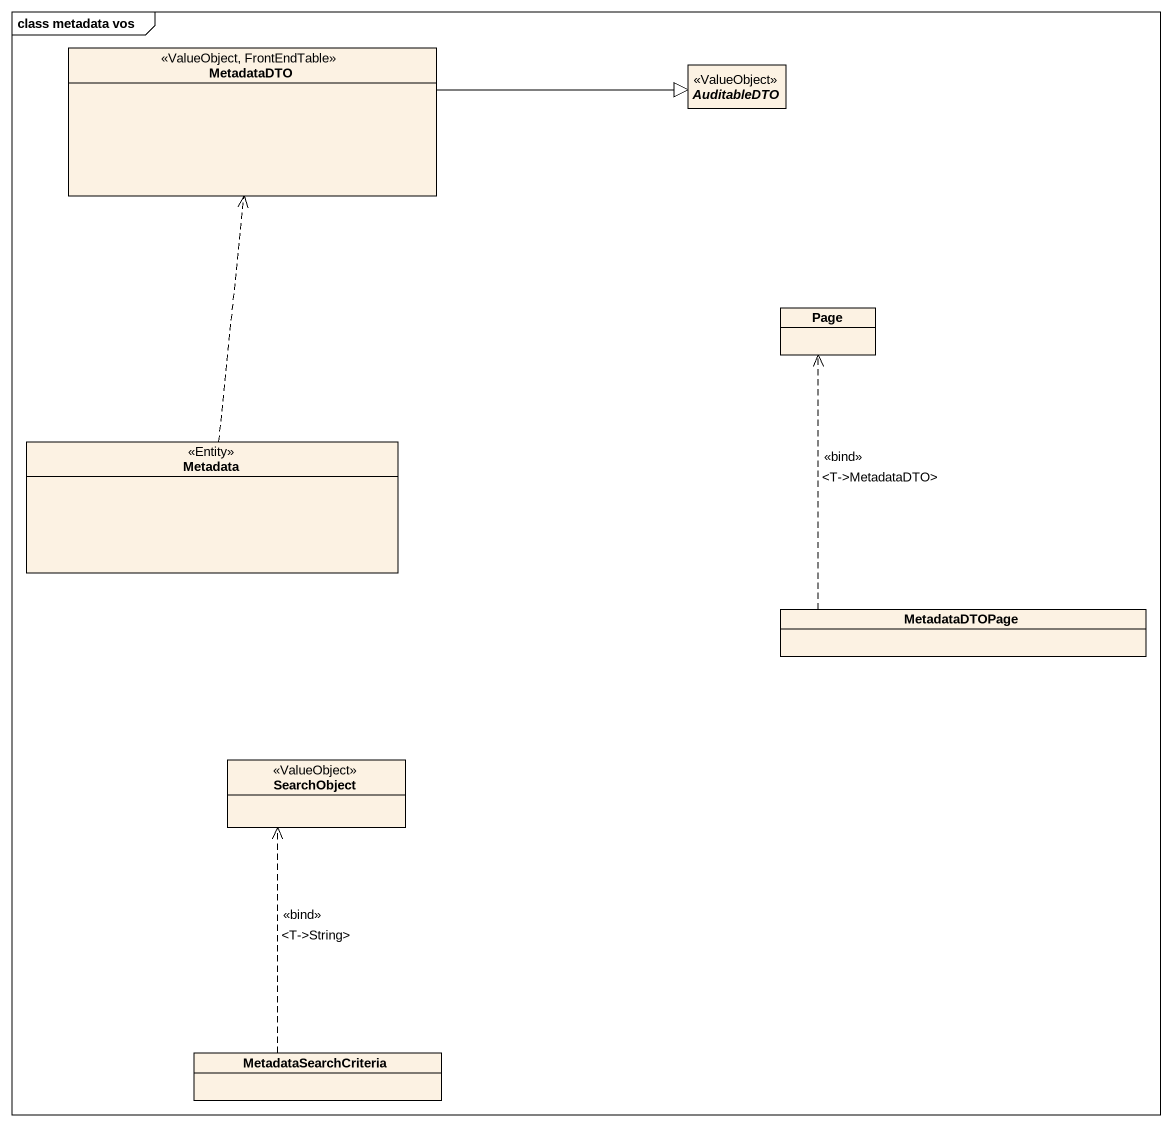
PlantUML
@startuml
mainframe class metadata vos
hide circle
hide empty members
class MetadataDTO <<ValueObject, FrontEndTable>>
abstract class AuditableDTO <<ValueObject>>
class "Page" as Page_
class Metadata <<Entity>>
class MetadataDTOPage
class SearchObject <<ValueObject>>
class MetadataSearchCriteria
MetadataDTO -right-|> AuditableDTO
Metadata .up.> MetadataDTO
MetadataDTOPage .up.> Page_ : <<bind>>\n<T->MetadataDTO>
MetadataSearchCriteria .up.> SearchObject : <<bind>>\n<T->String>
@enduml
